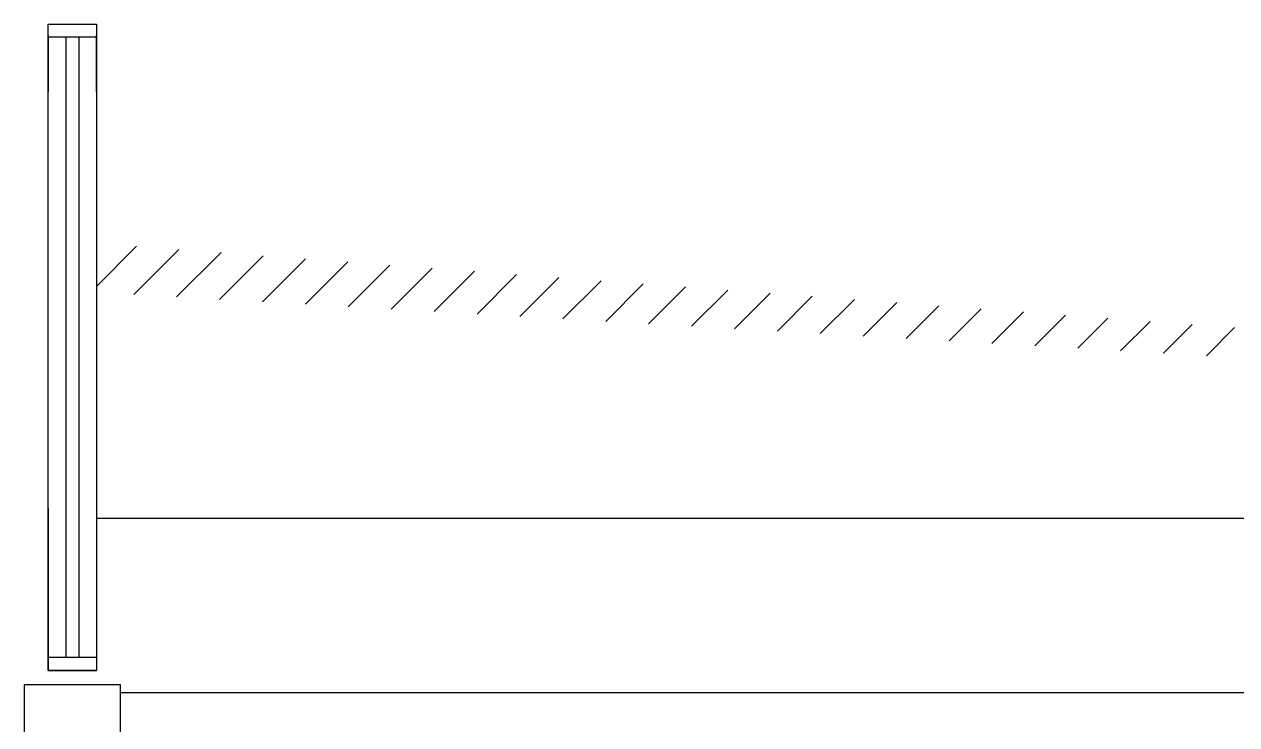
# Model space of a CAD drawing. Header units: millimetres. Extents: x 20431 to 27288, y 6147 to 13165.
# Drawn here: x 20965.8 to 21343.8, y 12253.2 to 12471.7 of the extents above; entities that cross this region are included whole.
import ezdxf

# ---------------------------------------------------------------- set-up
doc = ezdxf.new("R2010")
doc.units = ezdxf.units.MM
doc.header["$MEASUREMENT"] = 0
doc.linetypes.add('CONTINU', pattern=[0])
for name, color, linetype in [('Arqui-Aberturas', 63, 'Continuous'), ('Arqui-DivisóriaLeve', 241, 'Continuous'), ('Arqui-Louças', 30, 'Continuous'), ('Arqui-Paredes', 3, 'Continuous'), ('Arqui-Pilares', 4, 'Continuous')]:
    doc.layers.add(name, color=color, linetype=linetype)

msp = doc.modelspace()

# ---------------------------------------------------------------- hatches: boundary and pattern name
at = {"layer": 'Arqui-DivisóriaLeve'}
h = msp.add_hatch(dxfattribs=at)
h.set_pattern_fill('_USER', color=256, scale=10, angle=45, style=0, pattern_type=0)
h.set_pattern_definition([(45, (0, 0), (-7.071068, 7.071068), [])])
h.paths.add_polyline_path([(21873.3, 12440.65), (21703.3, 12440.65), (21703.3, 12350.65), (21699.3, 12350.65), (20988.3, 12403.32), (20988.3, 12388.04), (21599.3, 12353.15), (21599.3, 12263.15), (21865.8, 12263.15), (21865.8, 12265.65), (21873.3, 12265.65)])

# ---------------------------------------------------------------- linework, layer by layer
at = {"layer": 'Arqui-Aberturas'}
for p, q in [((20973.3, 12270.11), (20973.3, 12471.65)), ((20973.3, 12471.65), (20988.3, 12471.65)), ((20973.3, 12471.65), (20988.3, 12471.65)), ((20988.3, 12471.65), (20988.3, 12270.11)), ((20988.3, 12467.65), (20973.3, 12467.65)), ((20978.8, 12467.65), (20978.8, 12274.11)), ((20982.8, 12467.65), (20982.8, 12274.11)), ((20978.8, 12464.15), (20978.8, 12454.65)), ((20982.8, 12464.15), (20982.8, 12454.65)), ((20978.8, 12416.65), (20978.8, 12404.65)), ((20982.8, 12416.65), (20982.8, 12404.65)), ((20978.8, 12336.65), (20978.8, 12274.11)), ((20982.8, 12336.65), (20982.8, 12274.11)), ((20973.3, 12320.65), (20973.3, 12270.11)), ((20988.3, 12320.65), (20988.3, 12270.11)), ((20978.8, 12316.65), (20978.8, 12274.11)), ((20982.8, 12316.65), (20982.8, 12274.11)), ((20988.3, 12274.11), (20973.3, 12274.11)), ((20973.3, 12270.11), (20988.3, 12270.11))]:
    msp.add_line(p, q, dxfattribs=at)
for points in [[(20973.3, 12468.15), (20973.3, 12450.65)], [(20988.3, 12450.65), (20988.3, 12468.15)], [(20988.3, 12270.11), (20973.3, 12270.11)]]:
    msp.add_lwpolyline(points, dxfattribs=at)
at = {"layer": 'Arqui-Louças', "linetype": 'CONTINU'}
msp.add_line((20988.3, 12317.61), (21669.59, 12317.61), dxfattribs=at)
at = {"layer": 'Arqui-Paredes'}
msp.add_line((21865.8, 12263.15), (20995.8, 12263.15), dxfattribs=at)
at = {"layer": 'Arqui-Pilares'}
msp.add_lwpolyline([(20995.8, 12245.65), (20995.8, 12265.65), (20965.8, 12265.65), (20965.8, 12245.65)], close=True, dxfattribs=at)

doc.saveas('drawing.dxf')
